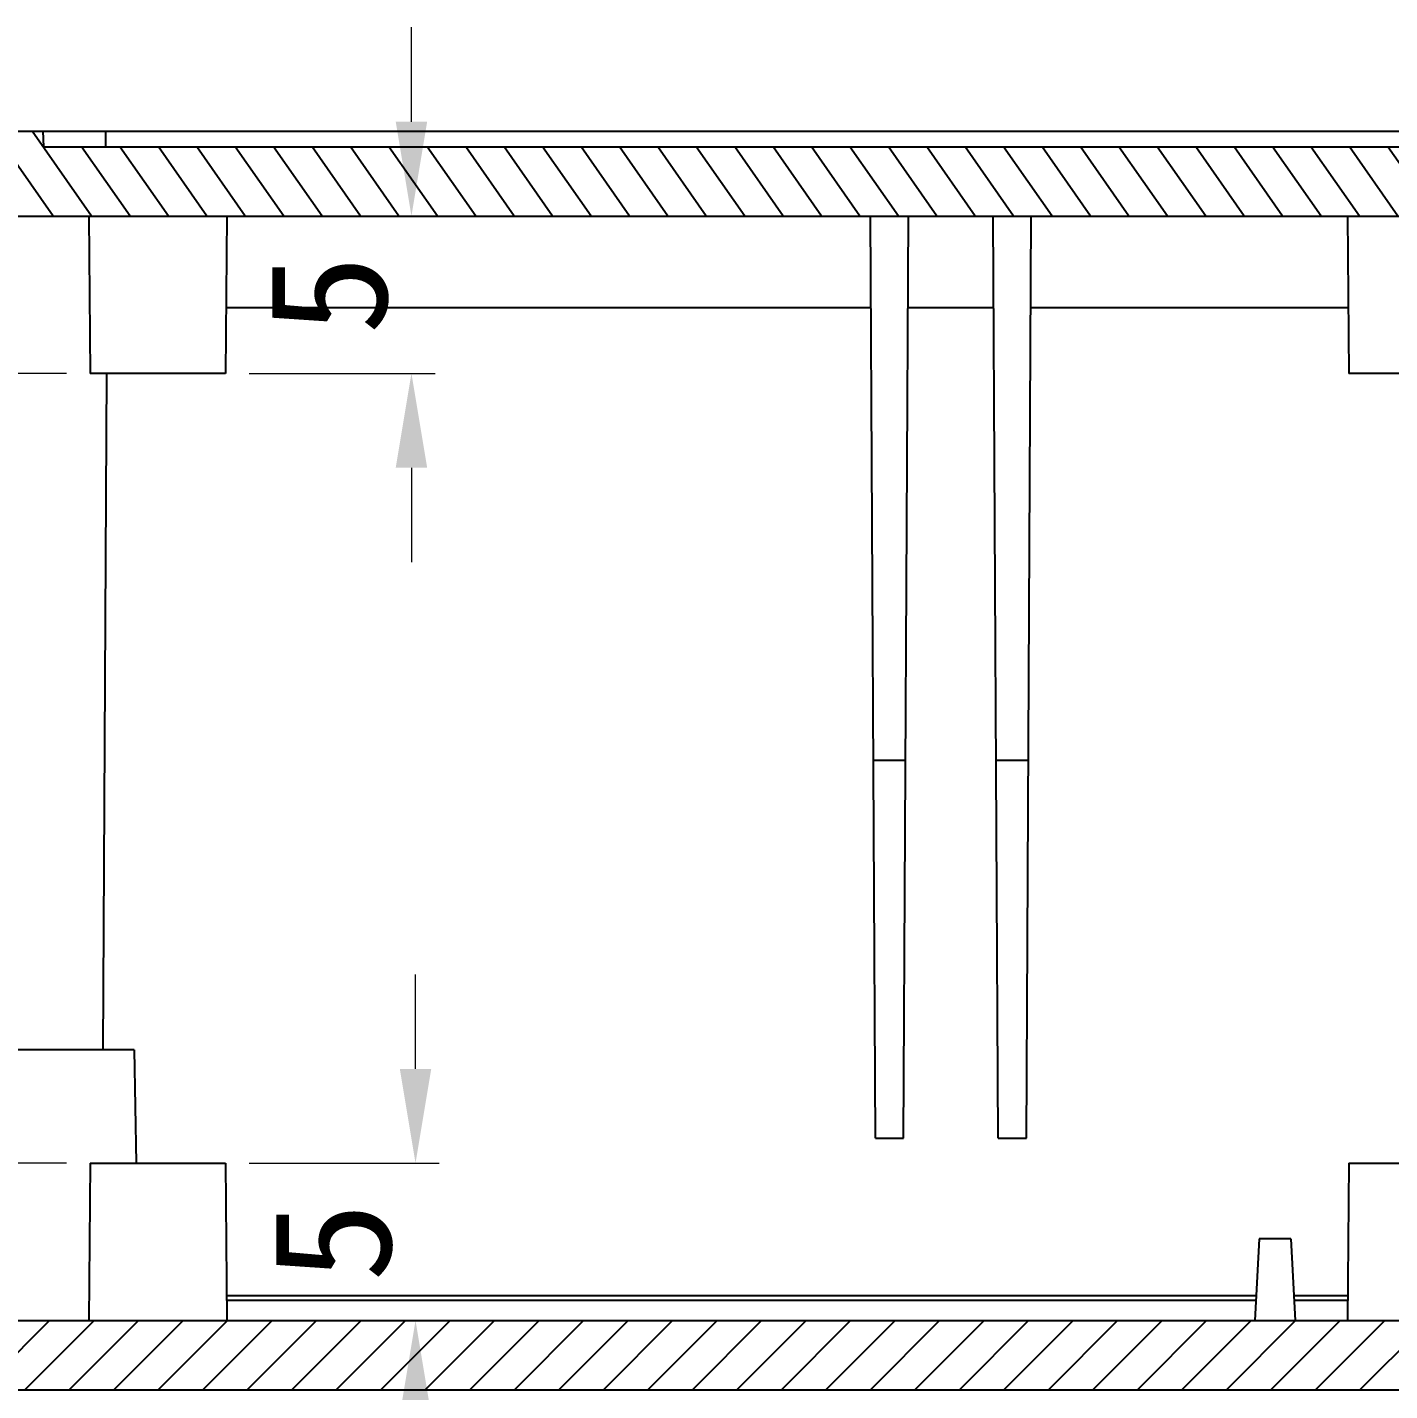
# Model space of a CAD drawing. Header units: millimetres. Extents: x 1366 to 1807, y -424 to -118.
# Drawn here: x 1423.6 to 1466.89, y -283.29 to -239.96 of the extents above; entities that cross this region are included whole.
import ezdxf

# ---------------------------------------------------------------- set-up
doc = ezdxf.new("R2010")
doc.units = ezdxf.units.MM
doc.layers.add('dim', color=3, linetype='Continuous', lineweight=9)
doc.styles.add('宋体', font='SimSun.ttf')
doc.dimstyles.new('YanXiu', dxfattribs={"dimscale": 1.5, "dimtxt": 2.5, "dimasz": 2.2, "dimexe": 0.65, "dimexo": 0.65, "dimgap": 0.5, "dimtad": 1, "dimdsep": 46, "dimtxsty": '宋体', "dimcen": 0, "dimclrd": 3, "dimclre": 3, "dimclrt": 3, "dimazin": 2, "dimtfac": 1, "dimtofl": 0, "dimtmove": 0, "dimatfit": 3, "dimfxl": 0, "dimlwd": 5, "dimlwe": 5, "dimarcsym": 0})

# ---------------------------------------------------------------- blocks, each defined once
blk = doc.blocks.new('*D13')
at = {"layer": 'Defpoints', "color": 0}
for p in [(1419.047, -281.062), (1556.45, -281.062), (1556.45, -293.664)]:
    blk.add_point(p, dxfattribs=at)
at = {"layer": 'dim', "color": 3, "lineweight": 5}
for p, q in [((1419.047, -281.812), (1419.047, -294.413)), ((1556.45, -281.812), (1556.45, -294.413)), ((1422.047, -293.664), (1553.45, -293.664))]:
    blk.add_line(p, q, dxfattribs=at)
at = {"layer": 'dim', "color": 3}
for points in [[(1422.047, -293.164), (1422.047, -294.164), (1419.047, -293.664)], [(1553.45, -293.164), (1553.45, -294.164), (1556.45, -293.664)]]:
    blk.add_solid(points, dxfattribs=at)
at = {"layer": 'dim', "color": 3, "insert": (1487.749, -291.039), "char_height": 3.75, "attachment_point": 5, "style": '宋体'}
blk.add_mtext('137.4', dxfattribs=at)
blk = doc.blocks.new('*D40')
at = {"layer": 'Defpoints', "color": 0}
for p in [(1429.899, -276.062), (1429.899, -281.062), (1435.938, -281.062)]:
    blk.add_point(p, dxfattribs=at)
at = {"layer": 'dim', "color": 3, "lineweight": 5}
for p, q in [((1435.938, -273.062), (1435.938, -270.062)), ((1430.648, -276.062), (1436.688, -276.062)), ((1430.648, -281.062), (1436.688, -281.062)), ((1435.938, -284.062), (1435.938, -287.062))]:
    blk.add_line(p, q, dxfattribs=at)
at = {"layer": 'dim', "color": 3}
for points in [[(1435.438, -273.062), (1436.438, -273.062), (1435.938, -276.062)], [(1435.438, -284.062), (1436.438, -284.062), (1435.938, -281.062)]]:
    blk.add_solid(points, dxfattribs=at)
at = {"layer": 'dim', "color": 3, "insert": (1433.313, -278.562), "char_height": 3.75, "attachment_point": 5, "rotation": 90, "style": '宋体'}
blk.add_mtext('5', dxfattribs=at)
blk = doc.blocks.new('*D41')
at = {"layer": 'Defpoints', "color": 0}
for p in [(1429.942, -245.962), (1435.808, -245.962), (1429.899, -250.962)]:
    blk.add_point(p, dxfattribs=at)
at = {"layer": 'dim', "color": 3, "lineweight": 5}
for p, q in [((1435.808, -242.962), (1435.808, -239.962)), ((1430.692, -245.962), (1436.557, -245.962)), ((1430.648, -250.962), (1436.557, -250.962)), ((1435.808, -253.962), (1435.808, -256.962))]:
    blk.add_line(p, q, dxfattribs=at)
at = {"layer": 'dim', "color": 3}
for points in [[(1435.308, -242.962), (1436.308, -242.962), (1435.808, -245.962)], [(1435.308, -253.962), (1436.308, -253.962), (1435.808, -250.962)]]:
    blk.add_solid(points, dxfattribs=at)
at = {"layer": 'dim', "color": 3, "insert": (1433.183, -248.462), "char_height": 3.75, "attachment_point": 5, "rotation": 90, "style": '宋体'}
blk.add_mtext('5', dxfattribs=at)
blk = doc.blocks.new('*D42')
at = {"layer": 'Defpoints', "color": 0}
for p in [(1413.857, -250.962), (1425.599, -250.962), (1425.599, -276.062)]:
    blk.add_point(p, dxfattribs=at)
at = {"layer": 'dim', "color": 3, "lineweight": 5}
for p, q in [((1424.849, -250.962), (1413.108, -250.962)), ((1413.857, -273.062), (1413.857, -253.962)), ((1424.849, -276.062), (1413.108, -276.062))]:
    blk.add_line(p, q, dxfattribs=at)
at = {"layer": 'dim', "color": 3}
for points in [[(1413.357, -253.962), (1414.357, -253.962), (1413.857, -250.962)], [(1413.357, -273.062), (1414.357, -273.062), (1413.857, -276.062)]]:
    blk.add_solid(points, dxfattribs=at)
at = {"layer": 'dim', "color": 3, "insert": (1411.233, -263.512), "char_height": 3.75, "attachment_point": 5, "rotation": 90, "style": '宋体'}
blk.add_mtext('25.1', dxfattribs=at)

msp = doc.modelspace()

# ---------------------------------------------------------------- hatches: boundary and pattern name
at = {"linetype": 'Continuous'}
h = msp.add_hatch(dxfattribs=at)
h.set_pattern_fill('2', color=2, angle=125, style=0, pattern_type=0)
h.set_pattern_definition([(125, (1195.3409, -368.6069), (-0.819152, -0.5735764), [])])
edge = h.paths.add_edge_path()
edge.add_line((1416.749, -278.262), (1417.749, -278.262))
edge.add_line((1416.749, -278.262), (1417.563, -247.158))
edge.add_spline(control_points=[(1417.563, -247.158), (1417.571, -246.871), (1417.776, -246.671), (1418.063, -246.671)], knot_values=[0, 0, 0, 0, 1, 1, 1, 1], weights=[1, 0.810868, 0.810868, 1], degree=3, periodic=0)
edge.add_line((1418.063, -246.671), (1418.576, -246.671))
edge.add_line((1418.576, -246.671), (1418.602, -245.697))
edge.add_spline(control_points=[(1421.101, -243.262), (1419.667, -243.262), (1418.639, -244.263), (1418.602, -245.697)], knot_values=[0, 0, 0, 0, 1, 1, 1, 1], weights=[1, 0.810868, 0.810868, 1], degree=3, periodic=0)
edge.add_line((1421.101, -243.262), (1424.101, -243.262))
edge.add_line((1424.127, -243.762), (1424.101, -243.262))
edge.add_line((1424.127, -243.762), (1551.37, -243.762))
edge.add_line((1551.37, -243.762), (1551.396, -243.262))
edge.add_line((1551.396, -243.262), (1554.396, -243.262))
edge.add_spline(control_points=[(1554.396, -243.262), (1555.831, -243.262), (1556.858, -244.263), (1556.896, -245.697)], knot_values=[0, 0, 0, 0, 1, 1, 1, 1], weights=[1, 0.810868, 0.810868, 1], degree=3, periodic=0)
edge.add_line((1556.921, -246.671), (1556.896, -245.697))
edge.add_line((1556.921, -246.671), (1557.434, -246.671))
edge.add_spline(control_points=[(1557.934, -247.158), (1557.927, -246.871), (1557.721, -246.671), (1557.434, -246.671)], knot_values=[0, 0, 0, 0, 1, 1, 1, 1], weights=[1, 0.810868, 0.810868, 1], degree=3, periodic=0)
edge.add_line((1558.749, -278.262), (1557.934, -247.158))
edge.add_line((1557.748, -278.262), (1558.749, -278.262))
edge.add_line((1557.748, -278.262), (1557.678, -280.262))
edge.add_line((1556.6, -280.262), (1557.678, -280.262))
edge.add_line((1556.6, -280.262), (1555.778, -248.871))
edge.add_line((1554.778, -248.871), (1555.778, -248.871))
edge.add_line((1554.778, -248.871), (1554.696, -245.754))
edge.add_spline(control_points=[(1554.396, -245.462), (1554.569, -245.462), (1554.692, -245.582), (1554.696, -245.754)], knot_values=[0, 0, 0, 0, 1, 1, 1, 1], weights=[1, 0.810868, 0.810868, 1], degree=3, periodic=0)
edge.add_line((1552.423, -245.462), (1554.396, -245.462))
edge.add_line((1552.396, -245.962), (1552.423, -245.462))
edge.add_line((1423.101, -245.962), (1552.396, -245.962))
edge.add_line((1423.101, -245.962), (1423.075, -245.462))
edge.add_line((1421.101, -245.462), (1423.075, -245.462))
edge.add_spline(control_points=[(1421.101, -245.462), (1420.929, -245.462), (1420.806, -245.582), (1420.801, -245.754)], knot_values=[0, 0, 0, 0, 1, 1, 1, 1], weights=[1, 0.810868, 0.810868, 1], degree=3, periodic=0)
edge.add_line((1420.719, -248.871), (1420.801, -245.754))
edge.add_line((1419.719, -248.871), (1420.719, -248.871))
edge.add_line((1418.897, -280.262), (1419.719, -248.871))
edge.add_line((1417.819, -280.262), (1418.897, -280.262))
edge.add_line((1417.749, -278.262), (1417.819, -280.262))
h = msp.add_hatch(dxfattribs=at)
h.set_pattern_fill('DEFAULT__7', color=2, angle=45, style=0, pattern_type=0)
h.set_pattern_definition([(45, (1195.3409, -368.6069), (-0.7071068, 0.7071068), [])])
edge = h.paths.add_edge_path()
edge.add_line((1401.473, -278.262), (1402.749, -278.262))
edge.add_line((1402.815, -280.162), (1402.749, -278.262))
edge.add_line((1402.815, -280.162), (1405.89, -280.162))
edge.add_line((1405.89, -280.162), (1405.999, -283.262))
edge.add_line((1401.908, -283.262), (1405.999, -283.262))
edge.add_spline(control_points=[(1401.908, -283.262), (1401.011, -283.262), (1400.385, -282.62), (1400.408, -281.723)], knot_values=[0, 0, 0, 0, 1, 1, 1, 1], weights=[1, 0.798527, 0.798527, 1], degree=3, periodic=0)
edge.add_line((1400.408, -281.723), (1400.473, -279.236))
edge.add_spline(control_points=[(1400.473, -279.236), (1400.488, -278.663), (1400.899, -278.262), (1401.473, -278.262)], knot_values=[0, 0, 0, 0, 1, 1, 1, 1], weights=[1, 0.810868, 0.810868, 1], degree=3, periodic=0)
edge = h.paths.add_edge_path()
edge.add_line((1412.749, -278.262), (1417.649, -278.262))
edge.add_line((1417.724, -280.412), (1417.649, -278.262))
edge.add_line((1417.724, -280.412), (1419.013, -280.412))
edge.add_line((1419.047, -281.062), (1419.013, -280.412))
edge.add_line((1419.047, -281.062), (1556.45, -281.062))
edge.add_line((1556.45, -281.062), (1556.484, -280.412))
edge.add_line((1556.484, -280.412), (1557.773, -280.412))
edge.add_line((1557.773, -280.412), (1557.848, -278.262))
edge.add_line((1557.848, -278.262), (1562.749, -278.262))
edge.add_line((1562.815, -280.162), (1562.749, -278.262))
edge.add_line((1562.815, -280.162), (1565.89, -280.162))
edge.add_line((1565.89, -280.162), (1565.999, -283.262))
edge.add_line((1561.329, -283.262), (1565.999, -283.262))
edge.add_line((1561.249, -281.723), (1561.329, -283.262))
edge.add_line((1559.249, -281.723), (1561.249, -281.723))
edge.add_line((1559.249, -281.723), (1559.168, -283.262))
edge.add_line((1507.749, -283.262), (1559.168, -283.262))
edge.add_line((1507.733, -282.962), (1507.749, -283.262))
edge.add_line((1467.764, -282.962), (1507.733, -282.962))
edge.add_line((1467.764, -282.962), (1467.749, -283.262))
edge.add_line((1416.329, -283.262), (1467.749, -283.262))
edge.add_line((1416.249, -281.723), (1416.329, -283.262))
edge.add_line((1414.249, -281.723), (1416.249, -281.723))
edge.add_line((1414.249, -281.723), (1414.168, -283.262))
edge.add_line((1409.499, -283.262), (1414.168, -283.262))
edge.add_line((1409.607, -280.162), (1409.499, -283.262))
edge.add_line((1409.607, -280.162), (1412.682, -280.162))
edge.add_line((1412.682, -280.162), (1412.749, -278.262))
edge = h.paths.add_edge_path()
edge.add_line((1572.749, -278.262), (1574.025, -278.262))
edge.add_spline(control_points=[(1575.024, -279.236), (1575.009, -278.663), (1574.598, -278.262), (1574.025, -278.262)], knot_values=[0, 0, 0, 0, 1, 1, 1, 1], weights=[1, 0.810868, 0.810868, 1], degree=3, periodic=0)
edge.add_line((1575.089, -281.723), (1575.024, -279.236))
edge.add_spline(control_points=[(1573.59, -283.262), (1574.487, -283.262), (1575.113, -282.62), (1575.089, -281.723)], knot_values=[0, 0, 0, 0, 1, 1, 1, 1], weights=[1, 0.798527, 0.798527, 1], degree=3, periodic=0)
edge.add_line((1569.499, -283.262), (1573.59, -283.262))
edge.add_line((1569.607, -280.162), (1569.499, -283.262))
edge.add_line((1569.607, -280.162), (1572.682, -280.162))
edge.add_line((1572.682, -280.162), (1572.749, -278.262))

# ---------------------------------------------------------------- linework, layer by layer
at = {"color": 7, "linetype": 'Continuous'}
for p, q in [((1421.101, -243.262), (1554.396, -243.262)), ((1421.101, -243.262), (1424.101, -243.262)), ((1424.127, -243.762), (1424.101, -243.262)), ((1424.127, -243.762), (1424.101, -243.262)), ((1426.101, -243.762), (1426.101, -243.262)), ((1424.127, -243.762), (1551.37, -243.762)), ((1424.127, -243.762), (1551.37, -243.762)), ((1423.101, -245.962), (1552.396, -245.962)), ((1423.101, -245.962), (1552.396, -245.962)), ((1425.555, -245.962), (1425.599, -250.962)), ((1429.942, -245.962), (1429.899, -250.962)), ((1450.549, -275.262), (1450.395, -245.962)), ((1451.449, -275.262), (1451.602, -245.962)), ((1454.449, -275.262), (1454.295, -245.962)), ((1455.349, -275.262), (1455.502, -245.962)), ((1465.555, -245.962), (1465.599, -250.962)), ((1429.917, -248.871), (1450.411, -248.871)), ((1451.587, -248.871), (1454.311, -248.871)), ((1455.487, -248.871), (1465.58, -248.871)), ((1429.899, -250.962), (1425.599, -250.962)), ((1426.115, -250.962), (1426.003, -272.462)), ((1469.899, -250.962), (1465.599, -250.962)), ((1451.512, -263.262), (1450.486, -263.262)), ((1455.412, -263.262), (1454.386, -263.262)), ((1426.999, -272.462), (1420.552, -272.462)), ((1426.999, -272.462), (1427.062, -276.062)), ((1450.549, -275.262), (1451.449, -275.262)), ((1454.449, -275.262), (1455.349, -275.262)), ((1425.599, -276.062), (1425.555, -281.062)), ((1425.599, -276.062), (1429.899, -276.062)), ((1429.899, -276.062), (1429.942, -281.062)), ((1465.599, -276.062), (1465.555, -281.062)), ((1465.599, -276.062), (1469.899, -276.062)), ((1462.749, -278.462), (1462.612, -281.062)), ((1463.749, -278.462), (1462.749, -278.462)), ((1463.749, -278.462), (1463.885, -281.062)), ((1429.935, -280.262), (1462.646, -280.262)), ((1463.851, -280.262), (1465.562, -280.262)), ((1429.937, -280.412), (1462.646, -280.412)), ((1463.851, -280.412), (1465.561, -280.412)), ((1419.047, -281.062), (1556.45, -281.062)), ((1419.047, -281.062), (1556.45, -281.062)), ((1409.116, -283.262), (1566.499, -283.262)), ((1416.329, -283.262), (1467.749, -283.262))]:
    msp.add_line(p, q, dxfattribs=at)

# ---------------------------------------------------------------- dimensions: what is measured, and where the dimension line sits
at = {"layer": 'dim'}
for base, p1, p2, picture, middle in [((1435.808, -245.962), (1429.899, -250.962), (1429.942, -245.962), '*D41', (1433.183, -248.462)), ((1435.938, -281.062), (1429.899, -276.062), (1429.899, -281.062), '*D40', (1433.313, -278.562))]:
    dim = msp.add_linear_dim(base=base, p1=p1, p2=p2, angle=90, dimstyle='YanXiu', override={"dimasz": 2, "dimexe": 0.49975, "dimexo": 0.49975, "dimgap": 0.49975}, dxfattribs=at)
    dim.commit()
    dim.dimension.update_dxf_attribs({"geometry": picture, "text_midpoint": middle})
dim = msp.add_linear_dim(base=(1413.857, -250.962), p1=(1425.599, -276.062), p2=(1425.599, -250.962), angle=90, dimstyle='YanXiu', override={"dimasz": 2, "dimexe": 0.49975, "dimexo": 0.49975, "dimgap": 0.49975}, dxfattribs=at)
dim.commit()
dim.dimension.update_dxf_attribs({"geometry": '*D42', "text_midpoint": (1413.857, -263.512), "dimtype": 160})
dim = msp.add_linear_dim(base=(1556.45, -293.664), p1=(1419.047, -281.062), p2=(1556.45, -281.062), dimstyle='YanXiu', override={"dimasz": 2, "dimexe": 0.49975, "dimexo": 0.49975, "dimgap": 0.49975}, dxfattribs=at)
dim.commit()
dim.dimension.update_dxf_attribs({"geometry": '*D13', "text_midpoint": (1487.749, -293.664), "dimtype": 160})

doc.saveas('drawing.dxf')
